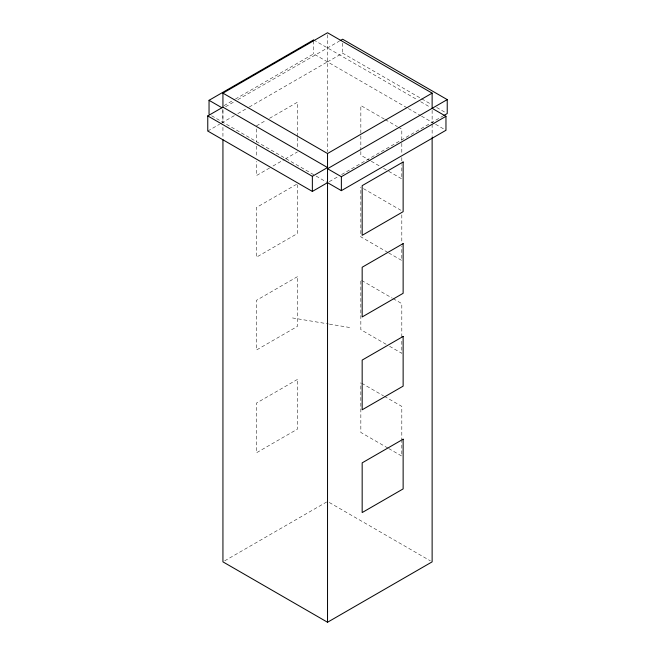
<?xml version="1.0" encoding="UTF-8"?>
<svg xmlns="http://www.w3.org/2000/svg" width="655" height="655" viewBox="0 0 655 655"><rect width="100%" height="100%" fill="white"/><g stroke="black" fill="none" stroke-linecap="round" stroke-linejoin="round"><path stroke-width="0.49" stroke-dasharray="3.27 2.46" d="M223.985 105.635L234.531 99.544M235.415 99.036L313.639 53.874L407.516 108.067M225.525 106.773L234.31 101.697M237.822 99.666L339.282 41.159M234.31 115.648L222.88 122.248L222.88 108.296M237.822 113.626L248.376 107.535M249.252 107.027L327.484 61.865M207.766 131.033L219.564 124.229M220.407 123.738L222.937 122.28L222.937 109.18M327.533 61.889L342.639 53.17L420.862 98.332M256.482 125.858L266.069 120.324M269.557 118.309L297.452 102.205L297.452 136.69M269.557 168.016L256.482 175.565L256.482 161.359M273.045 166.002L284.376 159.46M285.244 158.952L297.452 151.911M296.576 184.317L256.482 207.471L256.482 257.169L297.452 233.516L297.452 184.833M329.293 181.656L338.078 176.58M341.599 174.549L443.034 115.984M224.69 560.844L326.648 501.984M292.498 317.945L328.401 323.947M329.399 324.11L351.334 327.778M421.738 98.84L430.531 103.916M436.688 107.469L445.474 112.545M313.639 39.914L417.186 99.699M420.698 101.73L430.368 107.314M408.392 108.574L420.698 115.681M421.583 116.189L434.724 123.779M435.591 124.278L445.965 130.271M384.37 119.12L360.839 105.529L360.839 134.938M385.246 119.619L397.446 126.669M398.322 127.168L401.81 129.182L401.81 142.364M370.427 160.762L360.839 155.227L360.839 151.174M371.295 161.269L380.015 166.296M383.502 168.31L387.858 170.832M388.734 171.332L401.81 178.88L401.81 164.683M363.451 188.648L400.934 210.288M211.639 115.755L315.227 175.565M316.103 176.072L327.533 182.663M387.858 252.437L360.839 236.84L360.839 187.133M388.734 252.945L401.81 260.494L401.81 246.288M361.707 280.487L392.214 298.099M393.09 298.606L401.81 303.633L401.81 338.119M386.114 344.276L360.839 329.678L360.839 279.98M389.602 346.29L401.81 353.332L401.81 339.134M361.707 383.249L383.502 395.833M384.37 396.332L401.81 406.403L401.81 439.873M387.858 448.045L360.839 432.447L360.839 382.749M388.734 448.552L401.81 456.101L401.81 440.889M329.293 502.491L430.368 560.844M432.128 110.318L432.128 122.28M432.128 124.327L432.128 136.592M401.81 143.38L401.81 153.524M401.81 157.585L401.81 163.668M401.81 214.848L401.81 242.235M360.839 135.953L360.839 150.159M342.639 43.205L342.639 53.17M327.533 34.772L327.533 151.854M313.639 40.913L313.639 53.874M297.452 137.706L297.452 148.865M256.482 128.904L256.482 142.094M256.482 146.147L256.482 157.306M222.937 127.389L222.937 138.639M297.452 276.664L256.482 300.317L256.482 350.016L297.452 326.362L297.452 276.664M297.452 379.425L256.482 403.079L256.482 452.777L297.452 429.123L297.452 379.425"/><path stroke-width="0.98" d="M209.043 114.257L209.043 100.305L313.639 39.914M222.937 107.166L222.937 93.141L327.533 32.75L432.128 93.141L432.128 108.329L445.965 116.32L445.965 130.271L341.37 190.654L327.533 182.663L312.361 191.424L207.766 131.033L207.766 115.919L222.937 107.166L327.533 167.549L312.361 176.31L207.766 115.919M340.117 40.667L342.639 39.218L447.234 99.609L447.234 113.561L443.877 115.493M222.937 93.141L327.533 153.524L432.128 93.141M447.234 99.609L327.533 168.712L341.37 176.703L445.965 116.32M222.937 139.654L222.937 561.859L327.533 622.25L432.128 561.859L432.128 137.615M209.043 100.305L222.02 107.797M341.37 176.703L341.37 190.654M327.533 153.524L327.533 622.25M312.361 176.31L312.361 191.424M403.136 161.99L362.166 185.643L362.166 235.341L403.136 211.688L403.136 161.99M403.136 243.594L362.166 267.248L362.166 316.954L403.136 293.301L403.136 243.594M403.136 336.441L362.166 360.094L362.166 409.793L403.136 386.139L403.136 336.441M403.136 439.21L362.166 462.864L362.166 512.562L403.136 488.908L403.136 439.21"/></g></svg>
